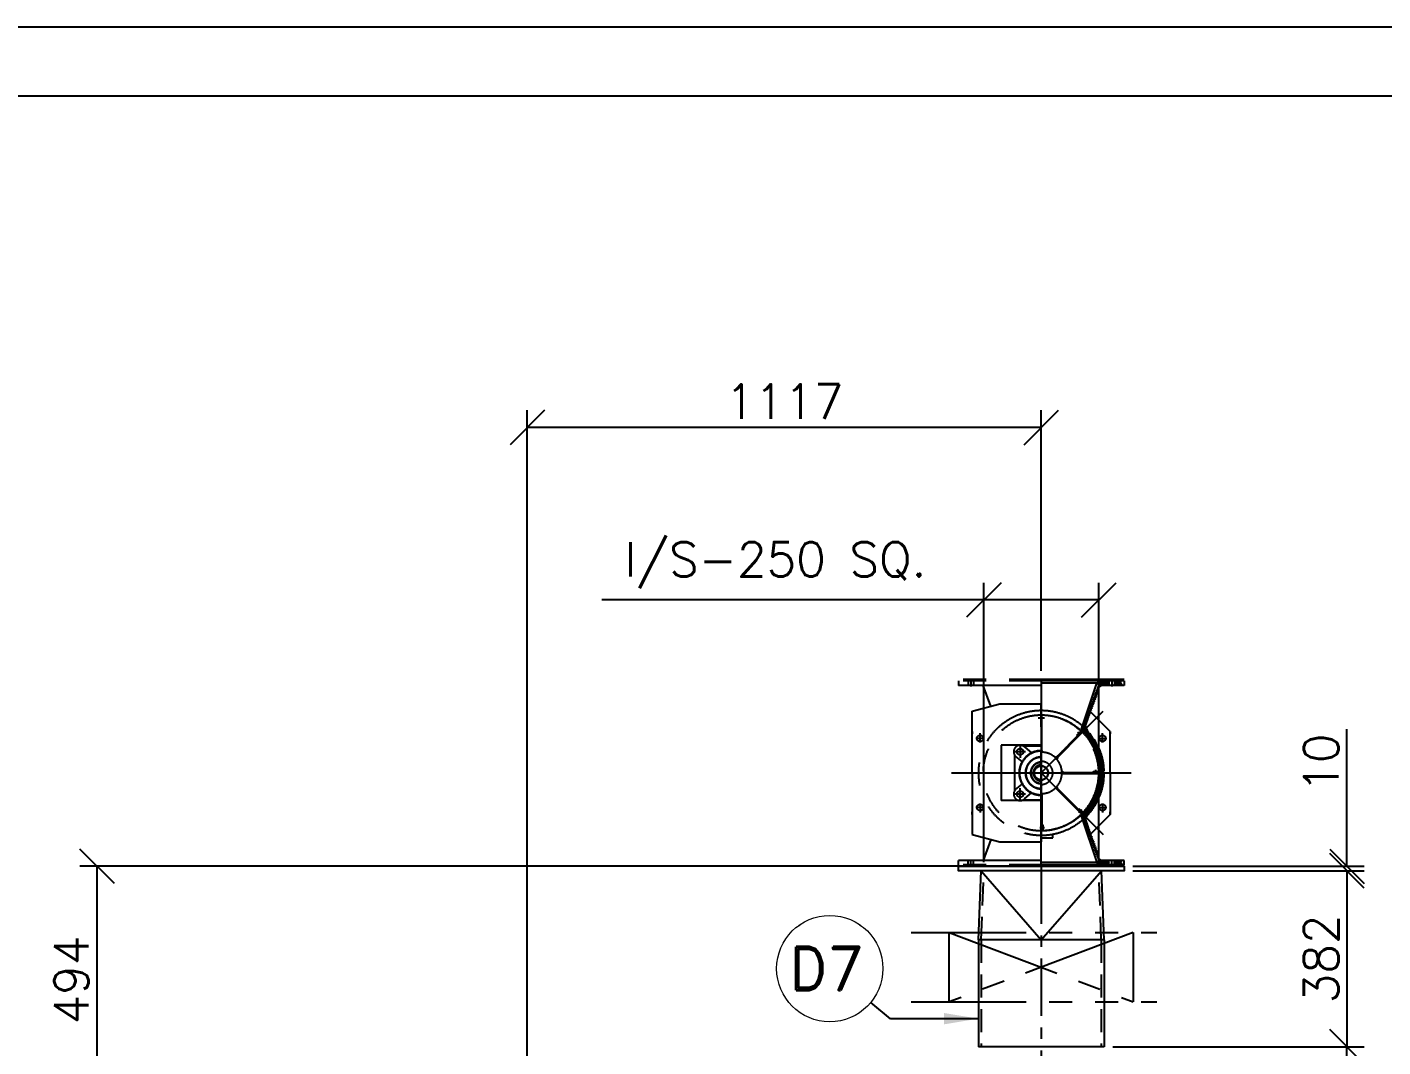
# Model space of a CAD drawing. Header units: inches. Extents: x 0 to 157513, y -28488 to 35640.
# Drawn here: x 82647 to 88541, y 31210 to 35640 of the extents above; entities that cross this region are included whole.
import ezdxf

# ---------------------------------------------------------------- set-up
doc = ezdxf.new("R2010")
doc.units = ezdxf.units.IN
doc.header["$LTSCALE"] = 400
doc.header["$MEASUREMENT"] = 0
for name, pattern in [('0', [0]), ('CENTER', [2, 1.25, -0.25, 0.25, -0.25]), ('DASHED2', [0.375, 0.25, -0.125]), ('HIDDEN2', [4.7625, 3.175, -1.5875]), ('PHANTOM', [2.5, 1.25, -0.25, 0.25, -0.25, 0.25, -0.25])]:
    doc.linetypes.add(name, pattern=pattern)
for name, color, linetype in [('BF', 8, 'PHANTOM'), ('cen', 1, 'CENTER'), ('hid', 3, 'HIDDEN2')]:
    doc.layers.add(name, color=color, linetype=linetype)
doc.layers.add('bordertext', color=1, linetype='Continuous', lineweight=20)
doc.styles.add('RD', font='ROMAND.SHX')
doc.styles.add('ROMANS', font='romans')
doc.dimstyles.new('SAM2 60 SC', dxfattribs={"dimscale": 60, "dimtxt": 2.5, "dimasz": 2.5, "dimexe": 1.25, "dimexo": 0.625, "dimtad": 1, "dimtoh": 1, "dimdec": 0, "dimdsep": 46, "dimtxsty": 'ROMANS', "dimblk": 'OBLIQUE', "dimcen": 2.5, "dimclrd": 1, "dimclre": 1, "dimclrt": 256, "dimadec": 0, "dimazin": 2, "dimtfac": 1, "dimtdec": 0, "dimtofl": 0, "dimtmove": 0, "dimatfit": 3, "dimfxl": 1, "dimtolj": 1, "dimtzin": 0, "dimarcsym": 1})

# ---------------------------------------------------------------- blocks, each defined once
blk = doc.blocks.new('611ral4')
at = {"layer": 'BF', "ltscale": 0.5}
h = blk.add_hatch(color=256, dxfattribs=at)
h.paths.add_polyline_path([(-60435.6, 31864.9), (-60440.1, 31859.9), (-60435.6, 31858.2)])
h.paths.add_polyline_path([(-60430.7, 31854.9), (-60435.6, 31854.9), (-60437.4, 31850.2)])
h = blk.add_hatch(color=256, dxfattribs=at)
h.paths.add_polyline_path([(-60467.2, 31758.2), (-60473, 31760.1), (-60471.5, 31753.9)])
h.paths.add_polyline_path([(-60464.4, 31765.8), (-60465.7, 31762.2, -0.01327), (-60460.7, 31757.1)])
for points in [[(-60557.7, 31709.7, 0.010211), (-60559.5, 31709.8), (-60559.5, 31713.1)], [(-60527.2, 31699.7), (-60530.9, 31698.6, -0.010211), (-60529.5, 31697.4)], [(-60526.8, 31694.5, 0.010211), (-60528, 31695.9), (-60525.7, 31698.2)], [(-60512.4, 31665.9), (-60515.7, 31667.7, -0.010211), (-60515.6, 31665.9)], [(-60515.7, 31661.9, 0.010211), (-60515.6, 31663.8), (-60512.4, 31663.8)], [(-60559.5, 31616.6), (-60557.7, 31619.9, -0.010211), (-60559.5, 31619.8)], [(-60530.9, 31631, 0.010211), (-60529.5, 31632.3), (-60527.2, 31630)], [(-60525.7, 31631.5), (-60526.8, 31635.1, -0.010211), (-60528, 31633.7)]]:
    blk.add_hatch(color=256, dxfattribs=at).paths.add_polyline_path(points)
h = blk.add_hatch(color=256, dxfattribs=at)
h.paths.add_polyline_path([(-60471.5, 31575.7), (-60473, 31569.6), (-60467.2, 31571.5)])
h.paths.add_polyline_path([(-60465.7, 31567.4), (-60464.4, 31563.9), (-60460.7, 31572.6, -0.01327)])
h = blk.add_hatch(color=256, dxfattribs=at)
h.paths.add_polyline_path([(-60435.6, 31471.7), (-60440.1, 31469.9), (-60435.6, 31464.9)])
h.paths.add_polyline_path([(-60437.4, 31479.7), (-60435.6, 31474.9), (-60430.7, 31474.9)])
for p, q in [((-60380.6, 31867.9, 395.8), (-60740.6, 31867.9, 395.8)), ((-60380.6, 31864.9, 395.8), (-60740.6, 31864.9, 395.8)), ((-60740.6, 31864.9, 395.8), (-60740.6, 31854.9, 395.8)), ((-60719.6, 31864.9, 395.8), (-60719.6, 31854.9, 395.8)), ((-60713.6, 31864.9, 395.8), (-60713.6, 31852.8, 395.8)), ((-60707.6, 31864.9, 395.8), (-60707.6, 31854.9, 395.8)), ((-60560.6, 31864.9, 395.8), (-60560.6, 31464.9, 395.8)), ((-60560.6, 31464.9, 395.8), (-60560.6, 31864.9, 395.8)), ((-60560.6, 31864.9, 395.8), (-60560.6, 31464.9, 395.8)), ((-60440.1, 31859.9, 395.8), (-60560.6, 31859.9, 395.8)), ((-60473, 31760.1, 395.8), (-60440.1, 31859.9, 395.8)), ((-60440.1, 31859.9, 395.8), (-60435.6, 31864.9, 395.8)), ((-60440.1, 31859.9, 395.8), (-60435.6, 31858.2, 395.8)), ((-60435.6, 31864.9, 395.8), (-60435.6, 31854.9, 395.8)), ((-60413.6, 31865.4, 395.8), (-60413.6, 31854.9, 395.8)), ((-60407.6, 31864.9, 395.8), (-60407.6, 31852.8, 395.8)), ((-60401.6, 31864.9, 395.8), (-60401.6, 31854.9, 395.8)), ((-60380.6, 31864.9, 395.8), (-60380.6, 31854.9, 395.8)), ((-60560.6, 31854.9, 395.8), (-60740.6, 31854.9, 395.8)), ((-60670.6, 31809.5, 395.8), (-60686.6, 31854.9, 395.8)), ((-60467.2, 31758.2, 395.8), (-60435.6, 31854.9, 395.8)), ((-60437.4, 31850.1, 395.8), (-60430.7, 31854.9, 395.8)), ((-60380.6, 31854.9, 395.8), (-60435.6, 31854.9, 395.8)), ((-60710.6, 31798.8, 395.8), (-60650.6, 31814.8, 395.8)), ((-60710.6, 31664.8, 395.8), (-60710.6, 31798.8, 395.8)), ((-60650.6, 31814.8, 395.8), (-60560.6, 31814.8, 395.8)), ((-60560.6, 31664.8, 395.8), (-60426.4, 31799, 395.8)), ((-60410.6, 31754.8, 395.8), (-60452.7, 31796.9, 395.8)), ((-60553.9, 31783.6, 395.8), (-60567.5, 31783.6, 395.8)), ((-60560.6, 31789.8, 395.8), (-60560.6, 31759.8, 395.8)), ((-60559.5, 31709.3, 395.8), (-60559.5, 31789.8, 395.8)), ((-60710.6, 31754.8, 395.8), (-60710.6, 31749.5, 395.8)), ((-60683.9, 31739.8, 395.8), (-60702.4, 31739.8, 395.8)), ((-60693.6, 31731.2, 395.8), (-60693.6, 31750.8, 395.8)), ((-60529.9, 31697, 395.8), (-60472.9, 31753.9, 395.8)), ((-60528.4, 31695.5, 395.8), (-60471.5, 31752.5, 395.8)), ((-60483.2, 31746.6, 395.8), (-60474.4, 31755.4, 395.8)), ((-60481.8, 31745.1, 395.8), (-60483.2, 31746.6, 395.8)), ((-60474.4, 31746.6, 395.8), (-60481.5, 31753.6, 395.8)), ((-60467.2, 31758.2, 395.8), (-60473, 31760.1, 395.8)), ((-60473, 31760.1, 395.8), (-60471.5, 31753.9, 395.8)), ((-60471.5, 31753.9, 395.8), (-60464.4, 31761, 395.8)), ((-60464.4, 31765.8, 395.8), (-60460.7, 31757.1, 395.8)), ((-60437.3, 31739.8, 395.8), (-60418.8, 31739.8, 395.8)), ((-60427.6, 31731.2, 395.8), (-60427.6, 31750.8, 395.8)), ((-60410.6, 31664.8, 395.8), (-60410.6, 31754.8, 395.8)), ((-60410.6, 31754.8, 395.8), (-60410.6, 31749.5, 395.8)), ((-60560.6, 31724.8, 395.8), (-60647.6, 31724.8, 395.8)), ((-60647.6, 31724.8, 395.8), (-60647.6, 31604.8, 395.8)), ((-60594.6, 31710.8, 395.8), (-60619.1, 31710.8, 395.8)), ((-60606.6, 31723.4, 395.8), (-60606.6, 31697.6, 395.8)), ((-60600.2, 31723.3, 395.8), (-60560.6, 31723.3, 395.8)), ((-60596.5, 31720.5, 395.8), (-60581.8, 31708.3, 395.8)), ((-60559.5, 31713.1, 395.8), (-60557.7, 31709.7, 395.8)), ((-60619.1, 31704.5, 395.8), (-60619.1, 31625.2, 395.8)), ((-60616.4, 31700.8, 395.8), (-60602.4, 31689.2, 395.8)), ((-60527.2, 31699.7, 395.8), (-60530.9, 31698.6, 395.8)), ((-60525.7, 31698.2, 395.8), (-60526.8, 31694.5, 395.8)), ((-60710.6, 31664.8, 395.8), (-60710.6, 31530.8, 395.8)), ((-60560.6, 31664.8, 395.8), (-60426.4, 31530.7, 395.8)), ((-60516.1, 31665.9, 395.8), (-60435.6, 31665.9, 395.8)), ((-60516.1, 31663.8, 395.8), (-60435.6, 31663.8, 395.8)), ((-60512.4, 31665.9, 395.8), (-60515.7, 31667.7, 395.8)), ((-60512.4, 31663.8, 395.8), (-60515.7, 31661.9, 395.8)), ((-60448.1, 31665.9, 395.8), (-60448.1, 31667.9, 395.8)), ((-60448.1, 31667.9, 395.8), (-60435.6, 31667.9, 395.8)), ((-60441.8, 31661.7, 395.8), (-60441.8, 31671.7, 395.8)), ((-60410.6, 31664.8, 395.8), (-60410.6, 31574.8, 395.8)), ((-60616.4, 31628.8, 395.8), (-60602.4, 31640.5, 395.8)), ((-60606.6, 31606.2, 395.8), (-60606.6, 31632, 395.8)), ((-60596.5, 31609.1, 395.8), (-60581.8, 31621.4, 395.8)), ((-60559.5, 31616.6, 395.8), (-60557.7, 31619.9, 395.8)), ((-60559.5, 31619.8, 395.8), (-60559.5, 31539.8, 395.8)), ((-60527.2, 31630, 395.8), (-60530.9, 31631, 395.8)), ((-60529.9, 31632.6, 395.8), (-60472.9, 31575.7, 395.8)), ((-60528.4, 31634.1, 395.8), (-60471.5, 31577.2, 395.8)), ((-60525.7, 31631.5, 395.8), (-60526.8, 31635.1, 395.8)), ((-60693.6, 31598.4, 395.8), (-60693.6, 31578.8, 395.8)), ((-60560.6, 31604.8, 395.8), (-60647.6, 31604.8, 395.8)), ((-60594.6, 31618.8, 395.8), (-60619.1, 31618.8, 395.8)), ((-60600.2, 31606.3, 395.8), (-60560.6, 31606.3, 395.8)), ((-60561.6, 31616.5, 395.8), (-60561.6, 31539.8, 395.8)), ((-60427.6, 31598.4, 395.8), (-60427.6, 31578.8, 395.8)), ((-60710.6, 31574.8, 395.8), (-60710.6, 31580.1, 395.8)), ((-60683.9, 31589.8, 395.8), (-60702.4, 31589.8, 395.8)), ((-60480.3, 31586, 395.8), (-60478.8, 31587.5, 395.8)), ((-60478.8, 31587.5, 395.8), (-60470, 31578.7, 395.8)), ((-60478.8, 31578.7, 395.8), (-60471.8, 31585.7, 395.8)), ((-60473, 31569.6, 395.8), (-60471.5, 31575.7, 395.8)), ((-60467.2, 31571.5, 395.8), (-60473, 31569.6, 395.8)), ((-60473, 31569.6, 395.8), (-60440.1, 31469.9, 395.8)), ((-60471.5, 31575.7, 395.8), (-60464.4, 31568.7, 395.8)), ((-60467.2, 31571.5, 395.8), (-60435.6, 31474.9, 395.8)), ((-60464.4, 31563.9, 395.8), (-60460.7, 31572.6, 395.8)), ((-60410.6, 31574.8, 395.8), (-60452.7, 31532.7, 395.8)), ((-60437.3, 31589.8, 395.8), (-60418.8, 31589.8, 395.8)), ((-60410.6, 31574.8, 395.8), (-60410.6, 31580.1, 395.8)), ((-60563.7, 31546.1, 395.8), (-60553.7, 31546.1, 395.8)), ((-60559.5, 31552.3, 395.8), (-60557.5, 31552.3, 395.8)), ((-60557.5, 31552.3, 395.8), (-60557.5, 31539.8, 395.8)), ((-60710.6, 31530.8, 395.8), (-60650.6, 31514.8, 395.8)), ((-60670.6, 31520.2, 395.8), (-60686.6, 31474.9, 395.8)), ((-60650.6, 31514.8, 395.8), (-60560.6, 31514.8, 395.8)), ((-60560.6, 31523.8, 395.8), (-60535.6, 31523.8, 395.8)), ((-60535.6, 31523.8, 395.8), (-60535.6, 31531.1, 395.8)), ((-60560.6, 31474.9, 395.8), (-60740.6, 31474.9, 395.8)), ((-60740.6, 31464.9, 395.8), (-60740.6, 31474.9, 395.8)), ((-60719.6, 31464.9, 395.8), (-60719.6, 31474.9, 395.8)), ((-60713.6, 31464.9, 395.8), (-60713.6, 31477, 395.8)), ((-60707.6, 31464.9, 395.8), (-60707.6, 31474.9, 395.8)), ((-60437.4, 31479.7, 395.8), (-60430.7, 31474.9, 395.8)), ((-60380.6, 31474.9, 395.8), (-60435.6, 31474.9, 395.8)), ((-60435.6, 31464.9, 395.8), (-60435.6, 31474.9, 395.8)), ((-60413.6, 31464.9, 395.8), (-60413.6, 31474.9, 395.8)), ((-60407.6, 31464.9, 395.8), (-60407.6, 31477, 395.8)), ((-60401.6, 31464.9, 395.8), (-60401.6, 31474.9, 395.8)), ((-60380.6, 31464.9, 395.8), (-60380.6, 31474.9, 395.8)), ((-60380.6, 31464.9, 395.8), (-60740.6, 31464.9, 395.8)), ((-60440.1, 31469.9, 395.8), (-60560.6, 31469.9, 395.8)), ((-60440.1, 31469.9, 395.8), (-60435.6, 31471.7, 395.8)), ((-60440.1, 31469.9, 395.8), (-60435.6, 31464.9, 395.8))]:
    blk.add_line(p, q, dxfattribs=at)
at = {"layer": 'BF', "linetype": 'Continuous', "ltscale": 0.5}
for p, q in [((-60432.5, 31854.9, 395.8), (-60435.6, 31860.3, 395.8)), ((-60428.8, 31854.9, 395.8), (-60434.6, 31864.9, 395.8)), ((-60425.2, 31854.9, 395.8), (-60431, 31864.9, 395.8)), ((-60421.5, 31854.9, 395.8), (-60427.3, 31864.9, 395.8)), ((-60417.8, 31854.9, 395.8), (-60423.6, 31864.9, 395.8)), ((-60414.2, 31854.9, 395.8), (-60420, 31864.9, 395.8)), ((-60413.6, 31860.3, 395.8), (-60416.3, 31864.9, 395.8)), ((-60395.8, 31854.9, 395.8), (-60401.6, 31864.9, 395.8)), ((-60399.5, 31854.9, 395.8), (-60401.6, 31858.5, 395.8)), ((-60392.2, 31854.9, 395.8), (-60398, 31864.9, 395.8)), ((-60388.5, 31854.9, 395.8), (-60394.3, 31864.9, 395.8)), ((-60385.6, 31856.2, 395.8), (-60390.6, 31864.9, 395.8)), ((-60385.6, 31862.6, 395.8), (-60387, 31864.9, 395.8)), ((-60443, 31822.6, 395.8), (-60446.9, 31829.3, 395.8)), ((-60441.6, 31826.4, 395.8), (-60445.5, 31833.1, 395.8)), ((-60440.2, 31830.3, 395.8), (-60444, 31837, 395.8)), ((-60438.7, 31834.1, 395.8), (-60442.6, 31840.8, 395.8)), ((-60437.3, 31838, 395.8), (-60441.1, 31844.7, 395.8)), ((-60435.8, 31841.8, 395.8), (-60438.8, 31846.9, 395.8)), ((-60454.6, 31791.8, 395.8), (-60458.5, 31798.5, 395.8)), ((-60455.5, 31799.8, 395.8), (-60457.1, 31802.4, 395.8)), ((-60451.7, 31799.5, 395.8), (-60455.6, 31806.2, 395.8)), ((-60453.2, 31795.6, 395.8), (-60455.5, 31799.8, 395.8)), ((-60450.3, 31803.3, 395.8), (-60454.2, 31810.1, 395.8)), ((-60448.8, 31807.2, 395.8), (-60452.7, 31813.9, 395.8)), ((-60447.4, 31811, 395.8), (-60451.3, 31817.8, 395.8)), ((-60445.9, 31814.9, 395.8), (-60449.8, 31821.6, 395.8)), ((-60444.5, 31818.7, 395.8), (-60448.4, 31825.5, 395.8)), ((-60560.6, 31789.5, 395.8), (-60560.3, 31789.8, 395.8)), ((-60560.6, 31785, 395.8), (-60559.5, 31786.1, 395.8)), ((-60560.6, 31780.5, 395.8), (-60559.5, 31781.6, 395.8)), ((-60560.6, 31776, 395.8), (-60559.5, 31777.1, 395.8)), ((-60560.6, 31771.5, 395.8), (-60559.5, 31772.6, 395.8)), ((-60560.6, 31767.1, 395.8), (-60559.5, 31768.1, 395.8)), ((-60468.3, 31764.7, 395.8), (-60470.1, 31767.8, 395.8)), ((-60464.7, 31764.9, 395.8), (-60468.6, 31771.6, 395.8)), ((-60463.3, 31768.7, 395.8), (-60467.2, 31775.5, 395.8)), ((-60461.8, 31772.6, 395.8), (-60465.7, 31779.3, 395.8)), ((-60460.4, 31776.4, 395.8), (-60464.3, 31783.2, 395.8)), ((-60458.9, 31780.3, 395.8), (-60462.8, 31787, 395.8)), ((-60457.5, 31784.1, 395.8), (-60461.4, 31790.9, 395.8)), ((-60456, 31787.9, 395.8), (-60459.9, 31794.7, 395.8)), ((-60560.6, 31762.6, 395.8), (-60559.5, 31763.6, 395.8)), ((-60560.6, 31758.1, 395.8), (-60559.5, 31759.1, 395.8)), ((-60560.6, 31753.6, 395.8), (-60559.5, 31754.6, 395.8)), ((-60560.6, 31749.1, 395.8), (-60559.5, 31750.1, 395.8)), ((-60560.6, 31744.6, 395.8), (-60559.5, 31745.6, 395.8)), ((-60560.6, 31740.1, 395.8), (-60559.5, 31741.2, 395.8)), ((-60488.8, 31736.6, 395.8), (-60488.8, 31738.1, 395.8)), ((-60485.7, 31739.8, 395.8), (-60485.7, 31741.2, 395.8)), ((-60485.7, 31738.3, 395.8), (-60485.7, 31739.8, 395.8)), ((-60482.5, 31742.9, 395.8), (-60482.5, 31744.4, 395.8)), ((-60482.5, 31741.5, 395.8), (-60482.5, 31742.9, 395.8)), ((-60481.9, 31745.2, 395.8), (-60481.9, 31747.9, 395.8)), ((-60480.3, 31746.6, 395.8), (-60480.3, 31749.6, 395.8)), ((-60479.3, 31746.1, 395.8), (-60479.3, 31747.6, 395.8)), ((-60479.3, 31744.6, 395.8), (-60479.3, 31746.1, 395.8)), ((-60478.6, 31750.8, 395.8), (-60478.6, 31751.2, 395.8)), ((-60478.6, 31748.3, 395.8), (-60478.6, 31750.8, 395.8)), ((-60477, 31749.9, 395.8), (-60477, 31752.9, 395.8)), ((-60476.1, 31747.8, 395.8), (-60476.1, 31748.3, 395.8)), ((-60475.3, 31751.6, 395.8), (-60475.3, 31754.5, 395.8)), ((-60473.6, 31753.2, 395.8), (-60473.6, 31754.6, 395.8)), ((-60473, 31760.1, 395.8), (-60473, 31760.1, 395.8)), ((-60468.4, 31758.6, 395.8), (-60471.5, 31764, 395.8)), ((-60467.1, 31749.3, 395.8), (-60470.4, 31755, 395.8)), ((-60461.2, 31742.3, 395.8), (-60469.2, 31756.2, 395.8)), ((-60466.2, 31761, 395.8), (-60468.3, 31764.7, 395.8)), ((-60450.5, 31726.9, 395.8), (-60468.1, 31757.3, 395.8)), ((-60449.1, 31727.7, 395.8), (-60466.9, 31758.5, 395.8)), ((-60447.7, 31728.4, 395.8), (-60465.7, 31759.7, 395.8)), ((-60446.3, 31729.2, 395.8), (-60464.6, 31760.8, 395.8)), ((-60445, 31730, 395.8), (-60460.5, 31756.9, 395.8)), ((-60443.6, 31730.8, 395.8), (-60455, 31750.5, 395.8)), ((-60560.6, 31735.6, 395.8), (-60559.5, 31736.7, 395.8)), ((-60560.6, 31731.1, 395.8), (-60559.5, 31732.2, 395.8)), ((-60560.6, 31726.6, 395.8), (-60559.5, 31727.7, 395.8)), ((-60560.6, 31722.2, 395.8), (-60559.5, 31723.2, 395.8)), ((-60560.6, 31717.7, 395.8), (-60559.5, 31718.7, 395.8)), ((-60560.6, 31713.2, 395.8), (-60559.5, 31714.2, 395.8)), ((-60517.4, 31708, 395.8), (-60517.4, 31709.5, 395.8)), ((-60514.2, 31711.2, 395.8), (-60514.2, 31712.7, 395.8)), ((-60514.2, 31709.7, 395.8), (-60514.2, 31711.2, 395.8)), ((-60511.1, 31714.4, 395.8), (-60511.1, 31715.8, 395.8)), ((-60511.1, 31712.9, 395.8), (-60511.1, 31714.4, 395.8)), ((-60507.9, 31717.5, 395.8), (-60507.9, 31719, 395.8)), ((-60507.9, 31716.1, 395.8), (-60507.9, 31717.5, 395.8)), ((-60504.7, 31720.7, 395.8), (-60504.7, 31722.2, 395.8)), ((-60504.7, 31719.2, 395.8), (-60504.7, 31720.7, 395.8)), ((-60501.5, 31723.9, 395.8), (-60501.5, 31725.4, 395.8)), ((-60501.5, 31722.4, 395.8), (-60501.5, 31723.9, 395.8)), ((-60498.4, 31727.1, 395.8), (-60498.4, 31728.5, 395.8)), ((-60498.4, 31725.6, 395.8), (-60498.4, 31727.1, 395.8)), ((-60495.2, 31730.2, 395.8), (-60495.2, 31731.7, 395.8)), ((-60495.2, 31728.8, 395.8), (-60495.2, 31730.2, 395.8)), ((-60492, 31733.4, 395.8), (-60492, 31734.9, 395.8)), ((-60492, 31731.9, 395.8), (-60492, 31733.4, 395.8)), ((-60488.8, 31735.1, 395.8), (-60488.8, 31736.6, 395.8)), ((-60426, 31684.5, 395.8), (-60450.5, 31726.9, 395.8)), ((-60426.7, 31688.9, 395.8), (-60449.1, 31727.7, 395.8)), ((-60427.7, 31693.8, 395.8), (-60447.7, 31728.4, 395.8)), ((-60429, 31699.2, 395.8), (-60446.3, 31729.2, 395.8)), ((-60442.2, 31731.6, 395.8), (-60445.5, 31737.3, 395.8)), ((-60430.8, 31705.5, 395.8), (-60445, 31730, 395.8)), ((-60425.5, 31680.4, 395.8), (-60443.8, 31712.1, 395.8)), ((-60433.6, 31713.5, 395.8), (-60443.6, 31730.8, 395.8)), ((-60440.3, 31728.2, 395.8), (-60442.2, 31731.6, 395.8)), ((-60526.9, 31698.5, 395.8), (-60526.9, 31700, 395.8)), ((-60526.9, 31697, 395.8), (-60526.9, 31698.5, 395.8)), ((-60523.8, 31701.7, 395.8), (-60523.8, 31703.1, 395.8)), ((-60523.8, 31700.2, 395.8), (-60523.8, 31701.7, 395.8)), ((-60520.6, 31704.8, 395.8), (-60520.6, 31706.3, 395.8)), ((-60520.6, 31703.4, 395.8), (-60520.6, 31704.8, 395.8)), ((-60517.4, 31706.5, 395.8), (-60517.4, 31708, 395.8)), ((-60425.1, 31676.5, 395.8), (-60440.7, 31703.5, 395.8)), ((-60424.8, 31672.9, 395.8), (-60438.8, 31697.1, 395.8)), ((-60424.7, 31669.4, 395.8), (-60437.5, 31691.6, 395.8)), ((-60424.6, 31666.1, 395.8), (-60436.5, 31686.8, 395.8)), ((-60425.7, 31664.8, 395.8), (-60435.8, 31682.4, 395.8)), ((-60515.6, 31663.9, 395.8), (-60514.6, 31664.8, 395.8)), ((-60514.6, 31664.8, 395.8), (-60513.6, 31665.9, 395.8)), ((-60511.2, 31663.8, 395.8), (-60510.1, 31664.8, 395.8)), ((-60510.1, 31664.8, 395.8), (-60509.1, 31665.9, 395.8)), ((-60506.7, 31663.8, 395.8), (-60505.7, 31664.8, 395.8)), ((-60505.7, 31664.8, 395.8), (-60504.6, 31665.9, 395.8)), ((-60502.2, 31663.8, 395.8), (-60501.2, 31664.8, 395.8)), ((-60501.2, 31664.8, 395.8), (-60500.1, 31665.9, 395.8)), ((-60497.7, 31663.8, 395.8), (-60496.7, 31664.8, 395.8)), ((-60496.7, 31664.8, 395.8), (-60495.6, 31665.9, 395.8)), ((-60493.2, 31663.8, 395.8), (-60492.2, 31664.8, 395.8)), ((-60492.2, 31664.8, 395.8), (-60491.1, 31665.9, 395.8)), ((-60488.7, 31663.8, 395.8), (-60487.7, 31664.8, 395.8)), ((-60487.7, 31664.8, 395.8), (-60486.7, 31665.9, 395.8)), ((-60484.2, 31663.8, 395.8), (-60483.2, 31664.8, 395.8)), ((-60483.2, 31664.8, 395.8), (-60482.2, 31665.9, 395.8)), ((-60479.8, 31663.8, 395.8), (-60478.7, 31664.8, 395.8)), ((-60478.7, 31664.8, 395.8), (-60477.7, 31665.9, 395.8)), ((-60475.3, 31663.8, 395.8), (-60474.2, 31664.8, 395.8)), ((-60474.2, 31664.8, 395.8), (-60473.2, 31665.9, 395.8)), ((-60470.8, 31663.8, 395.8), (-60469.7, 31664.8, 395.8)), ((-60469.7, 31664.8, 395.8), (-60468.7, 31665.9, 395.8)), ((-60466.3, 31663.8, 395.8), (-60465.2, 31664.8, 395.8)), ((-60465.2, 31664.8, 395.8), (-60464.2, 31665.9, 395.8)), ((-60461.8, 31663.8, 395.8), (-60460.8, 31664.8, 395.8)), ((-60460.8, 31664.8, 395.8), (-60459.7, 31665.9, 395.8)), ((-60457.3, 31663.8, 395.8), (-60456.3, 31664.8, 395.8)), ((-60456.3, 31664.8, 395.8), (-60455.2, 31665.9, 395.8)), ((-60452.8, 31663.8, 395.8), (-60451.8, 31664.8, 395.8)), ((-60451.8, 31664.8, 395.8), (-60450.7, 31665.9, 395.8)), ((-60448.3, 31663.8, 395.8), (-60447.3, 31664.8, 395.8)), ((-60448.1, 31666, 395.8), (-60446.2, 31667.9, 395.8)), ((-60447.3, 31664.8, 395.8), (-60446.2, 31665.9, 395.8)), ((-60445.9, 31665.9, 395.8), (-60443.8, 31667.9, 395.8)), ((-60443.8, 31663.8, 395.8), (-60442.8, 31664.8, 395.8)), ((-60443.6, 31665.9, 395.8), (-60441.8, 31667.6, 395.8)), ((-60442.8, 31664.8, 395.8), (-60441.8, 31665.8, 395.8)), ((-60441.8, 31667.6, 395.8), (-60441.5, 31667.9, 395.8)), ((-60425.2, 31652.2, 395.8), (-60441.3, 31624.3, 395.8)), ((-60441.2, 31665.9, 395.8), (-60439.1, 31667.9, 395.8)), ((-60424.9, 31655.9, 395.8), (-60439.2, 31631.1, 395.8)), ((-60438.9, 31665.9, 395.8), (-60436.8, 31667.9, 395.8)), ((-60424.7, 31659.4, 395.8), (-60437.8, 31636.7, 395.8)), ((-60424.6, 31662.7, 395.8), (-60436.7, 31641.7, 395.8)), ((-60436.6, 31665.9, 395.8), (-60435.6, 31666.8, 395.8)), ((-60425.2, 31664.8, 395.8), (-60436, 31646.2, 395.8)), ((-60427, 31664.8, 395.8), (-60435.4, 31650.3, 395.8)), ((-60427.5, 31664.8, 395.8), (-60435.3, 31678.4, 395.8)), ((-60429.3, 31664.8, 395.8), (-60435, 31674.6, 395.8)), ((-60428.9, 31664.8, 395.8), (-60435, 31654.2, 395.8)), ((-60430.7, 31664.8, 395.8), (-60434.8, 31657.8, 395.8)), ((-60431.2, 31664.8, 395.8), (-60434.7, 31671, 395.8)), ((-60433, 31664.8, 395.8), (-60434.6, 31667.6, 395.8)), ((-60432.5, 31664.8, 395.8), (-60434.6, 31661.2, 395.8)), ((-60434.4, 31664.8, 395.8), (-60434.6, 31664.5, 395.8)), ((-60529.3, 31632.5, 395.8), (-60528.2, 31632.5, 395.8)), ((-60528.2, 31632.5, 395.8), (-60526.8, 31632.5, 395.8)), ((-60526.5, 31629.3, 395.8), (-60525.1, 31629.3, 395.8)), ((-60525.1, 31629.3, 395.8), (-60523.6, 31629.3, 395.8)), ((-60523.4, 31626.1, 395.8), (-60521.9, 31626.1, 395.8)), ((-60521.9, 31626.1, 395.8), (-60520.4, 31626.1, 395.8)), ((-60520.2, 31622.9, 395.8), (-60518.7, 31622.9, 395.8)), ((-60518.7, 31622.9, 395.8), (-60517.2, 31622.9, 395.8)), ((-60517, 31619.8, 395.8), (-60515.5, 31619.8, 395.8)), ((-60515.5, 31619.8, 395.8), (-60514.1, 31619.8, 395.8)), ((-60426.2, 31644.1, 395.8), (-60450.1, 31602.6, 395.8)), ((-60426.9, 31639.6, 395.8), (-60448.8, 31601.8, 395.8)), ((-60428, 31634.6, 395.8), (-60447.4, 31601, 395.8)), ((-60429.4, 31629, 395.8), (-60446, 31600.2, 395.8)), ((-60425.6, 31648.3, 395.8), (-60445, 31614.7, 395.8)), ((-60431.4, 31622.4, 395.8), (-60444.6, 31599.5, 395.8)), ((-60561.6, 31617.8, 395.8), (-60560.6, 31616.8, 395.8)), ((-60561.6, 31613.3, 395.8), (-60560.6, 31612.3, 395.8)), ((-60561.6, 31608.8, 395.8), (-60560.6, 31607.8, 395.8)), ((-60561.6, 31604.3, 395.8), (-60560.6, 31603.3, 395.8)), ((-60561.6, 31599.8, 395.8), (-60560.6, 31598.8, 395.8)), ((-60561.6, 31595.4, 395.8), (-60560.6, 31594.3, 395.8)), ((-60561.6, 31590.9, 395.8), (-60560.6, 31589.8, 395.8)), ((-60560.6, 31616.8, 395.8), (-60559.5, 31615.7, 395.8)), ((-60560.6, 31612.3, 395.8), (-60559.5, 31611.2, 395.8)), ((-60560.6, 31607.8, 395.8), (-60559.5, 31606.7, 395.8)), ((-60560.6, 31603.3, 395.8), (-60559.5, 31602.2, 395.8)), ((-60560.6, 31598.8, 395.8), (-60559.5, 31597.8, 395.8)), ((-60560.6, 31594.3, 395.8), (-60559.5, 31593.3, 395.8)), ((-60513.8, 31616.6, 395.8), (-60512.4, 31616.6, 395.8)), ((-60512.4, 31616.6, 395.8), (-60510.9, 31616.6, 395.8)), ((-60510.7, 31613.4, 395.8), (-60509.2, 31613.4, 395.8)), ((-60509.2, 31613.4, 395.8), (-60507.7, 31613.4, 395.8)), ((-60507.5, 31610.2, 395.8), (-60506, 31610.2, 395.8)), ((-60506, 31610.2, 395.8), (-60504.5, 31610.2, 395.8)), ((-60504.3, 31607.1, 395.8), (-60502.8, 31607.1, 395.8)), ((-60502.8, 31607.1, 395.8), (-60501.4, 31607.1, 395.8)), ((-60501.1, 31603.9, 395.8), (-60499.7, 31603.9, 395.8)), ((-60499.7, 31603.9, 395.8), (-60498.2, 31603.9, 395.8)), ((-60498, 31600.7, 395.8), (-60496.5, 31600.7, 395.8)), ((-60496.5, 31600.7, 395.8), (-60495, 31600.7, 395.8)), ((-60494.8, 31597.5, 395.8), (-60493.3, 31597.5, 395.8)), ((-60493.3, 31597.5, 395.8), (-60491.8, 31597.5, 395.8)), ((-60491.6, 31594.4, 395.8), (-60490.1, 31594.4, 395.8)), ((-60490.1, 31594.4, 395.8), (-60488.7, 31594.4, 395.8)), ((-60488.4, 31591.2, 395.8), (-60487, 31591.2, 395.8)), ((-60487, 31591.2, 395.8), (-60485.5, 31591.2, 395.8)), ((-60450.1, 31602.6, 395.8), (-60467.8, 31572, 395.8)), ((-60448.8, 31601.8, 395.8), (-60466.6, 31570.9, 395.8)), ((-60447.4, 31601, 395.8), (-60465.5, 31569.7, 395.8)), ((-60446, 31600.2, 395.8), (-60464, 31569.1, 395.8)), ((-60444.6, 31599.5, 395.8), (-60459.2, 31574.1, 395.8)), ((-60443.2, 31598.7, 395.8), (-60453.3, 31581.2, 395.8)), ((-60434.6, 31613.7, 395.8), (-60443.2, 31598.7, 395.8)), ((-60561.6, 31586.4, 395.8), (-60560.6, 31585.3, 395.8)), ((-60561.6, 31581.9, 395.8), (-60560.6, 31580.8, 395.8)), ((-60561.6, 31577.4, 395.8), (-60560.6, 31576.4, 395.8)), ((-60561.6, 31572.9, 395.8), (-60560.6, 31571.9, 395.8)), ((-60561.6, 31568.4, 395.8), (-60560.6, 31567.4, 395.8)), ((-60561.6, 31563.9, 395.8), (-60560.6, 31562.9, 395.8)), ((-60560.6, 31589.8, 395.8), (-60559.5, 31588.8, 395.8)), ((-60560.6, 31585.3, 395.8), (-60559.5, 31584.3, 395.8)), ((-60560.6, 31580.8, 395.8), (-60559.5, 31579.8, 395.8)), ((-60560.6, 31576.4, 395.8), (-60559.5, 31575.3, 395.8)), ((-60560.6, 31571.9, 395.8), (-60559.5, 31570.8, 395.8)), ((-60560.6, 31567.4, 395.8), (-60559.5, 31566.3, 395.8)), ((-60560.6, 31562.9, 395.8), (-60559.5, 31561.8, 395.8)), ((-60485.3, 31588, 395.8), (-60483.8, 31588, 395.8)), ((-60483.8, 31588, 395.8), (-60482.3, 31588, 395.8)), ((-60482.1, 31584.8, 395.8), (-60480.6, 31584.8, 395.8)), ((-60480.6, 31584.8, 395.8), (-60479.1, 31584.8, 395.8)), ((-60480, 31586.3, 395.8), (-60477.6, 31586.3, 395.8)), ((-60478.9, 31584.6, 395.8), (-60476, 31584.6, 395.8)), ((-60478.9, 31581.7, 395.8), (-60477.4, 31581.7, 395.8)), ((-60477.4, 31581.7, 395.8), (-60476, 31581.7, 395.8)), ((-60477.2, 31583, 395.8), (-60474.5, 31583, 395.8)), ((-60475.6, 31581.3, 395.8), (-60472.6, 31581.3, 395.8)), ((-60474.5, 31583, 395.8), (-60474.3, 31583, 395.8)), ((-60473.9, 31579.6, 395.8), (-60471, 31579.6, 395.8)), ((-60472.3, 31578, 395.8), (-60470.7, 31578, 395.8)), ((-60470.1, 31570.5, 395.8), (-60472.1, 31567.1, 395.8)), ((-60470.7, 31576.5, 395.8), (-60471.3, 31575.5, 395.8)), ((-60466.7, 31570.1, 395.8), (-60470.6, 31563.3, 395.8)), ((-60465.8, 31581.8, 395.8), (-60470.1, 31574.4, 395.8)), ((-60465.3, 31566.2, 395.8), (-60469.2, 31559.5, 395.8)), ((-60459.4, 31589.8, 395.8), (-60468.9, 31573.2, 395.8)), ((-60463.8, 31562.4, 395.8), (-60467.7, 31555.6, 395.8)), ((-60561.6, 31559.4, 395.8), (-60560.6, 31558.4, 395.8)), ((-60561.6, 31554.9, 395.8), (-60560.6, 31553.9, 395.8)), ((-60561.6, 31550.5, 395.8), (-60560.6, 31549.4, 395.8)), ((-60560.6, 31558.4, 395.8), (-60559.5, 31557.3, 395.8)), ((-60560.6, 31553.9, 395.8), (-60559.5, 31552.9, 395.8)), ((-60560.6, 31549.4, 395.8), (-60559.5, 31548.4, 395.8)), ((-60559.5, 31551.2, 395.8), (-60557.5, 31549.1, 395.8)), ((-60559.5, 31548.9, 395.8), (-60557.5, 31546.8, 395.8)), ((-60559.5, 31546.5, 395.8), (-60559.1, 31546.1, 395.8)), ((-60559.5, 31544.2, 395.8), (-60557.5, 31542.1, 395.8)), ((-60559.5, 31541.9, 395.8), (-60557.5, 31539.8, 395.8)), ((-60559.1, 31546.1, 395.8), (-60557.5, 31544.5, 395.8)), ((-60558.3, 31552.3, 395.8), (-60557.5, 31551.5, 395.8)), ((-60462.4, 31558.5, 395.8), (-60466.3, 31551.8, 395.8)), ((-60460.9, 31554.7, 395.8), (-60464.8, 31547.9, 395.8)), ((-60459.5, 31550.8, 395.8), (-60463.4, 31544.1, 395.8)), ((-60458, 31547, 395.8), (-60461.9, 31540.2, 395.8)), ((-60456.6, 31543.2, 395.8), (-60460.5, 31536.4, 395.8)), ((-60455.1, 31539.3, 395.8), (-60459, 31532.5, 395.8)), ((-60453.7, 31535.5, 395.8), (-60457.6, 31528.7, 395.8)), ((-60452.3, 31531.6, 395.8), (-60456.2, 31524.9, 395.8)), ((-60450.8, 31527.8, 395.8), (-60454.7, 31521, 395.8)), ((-60449.4, 31523.9, 395.8), (-60453.3, 31517.2, 395.8)), ((-60447.9, 31520.1, 395.8), (-60451.8, 31513.3, 395.8)), ((-60446.5, 31516.2, 395.8), (-60450.4, 31509.5, 395.8)), ((-60445, 31512.4, 395.8), (-60448.9, 31505.6, 395.8)), ((-60443.6, 31508.5, 395.8), (-60447.5, 31501.8, 395.8)), ((-60442.1, 31504.7, 395.8), (-60446, 31498, 395.8)), ((-60440.7, 31500.8, 395.8), (-60444.6, 31494.1, 395.8)), ((-60439.3, 31497, 395.8), (-60443.1, 31490.3, 395.8)), ((-60437.8, 31493.1, 395.8), (-60441.7, 31486.4, 395.8)), ((-60436.4, 31489.3, 395.8), (-60440.2, 31482.6, 395.8)), ((-60435.6, 31484.3, 395.8), (-60435.8, 31483.9, 395.8)), ((-60430.2, 31474.9, 395.8), (-60435.6, 31465.7, 395.8)), ((-60433.9, 31474.9, 395.8), (-60435.6, 31472, 395.8)), ((-60426.6, 31474.9, 395.8), (-60432.3, 31464.9, 395.8)), ((-60422.9, 31474.9, 395.8), (-60428.7, 31464.9, 395.8)), ((-60419.2, 31474.9, 395.8), (-60425, 31464.9, 395.8)), ((-60415.6, 31474.9, 395.8), (-60421.3, 31464.9, 395.8)), ((-60397.2, 31474.9, 395.8), (-60401.6, 31467.4, 395.8)), ((-60400.9, 31474.9, 395.8), (-60401.6, 31473.7, 395.8)), ((-60393.6, 31474.9, 395.8), (-60399.3, 31464.9, 395.8)), ((-60389.9, 31474.9, 395.8), (-60395.7, 31464.9, 395.8)), ((-60386.2, 31474.9, 395.8), (-60392, 31464.9, 395.8)), ((-60413.6, 31472, 395.8), (-60417.7, 31464.9, 395.8)), ((-60413.6, 31465.7, 395.8), (-60414, 31464.9, 395.8)), ((-60385.6, 31469.7, 395.8), (-60388.3, 31464.9, 395.8))]:
    blk.add_line(p, q, dxfattribs=at)
at = {"layer": 'BF', "ltscale": 15}
blk.add_line((-60755.9, 31664.8, 395.8), (-60365.2, 31664.8, 395.8), dxfattribs=at)
at = {"layer": 'BF', "ltscale": 0.5}
for centre, radius in [((-60560.6, 31664.8, 395.8), 136), ((-60560.6, 31664.8, 395.8), 126), ((-60693.6, 31739.8, 395.8), 7), ((-60427.6, 31739.8, 395.8), 7), ((-60606.6, 31710.8, 395.8), 7), ((-60560.6, 31664.8, 395.8), 15), ((-60606.6, 31618.8, 395.8), 7), ((-60693.6, 31589.8, 395.8), 7), ((-60427.6, 31589.8, 395.8), 7)]:
    blk.add_circle(centre, radius, dxfattribs=at)
for centre, radius, start, end in [((-60560.6, 31664.8, 395.8), 125, 270, 90), ((-60606.6, 31710.8, 395.8), 14, 43.8294, 225.5258), ((-60560.6, 31664.8, 395.8), 48.4, 90, 270), ((-60560.6, 31664.8, 395.8), 47.4, 90, 270), ((-60560.6, 31664.8, 395.8), 45, 270, 90), ((-60560.6, 31664.8, 395.8), 45, 270, 90), ((-60560.6, 31664.8, 395.8), 34.7, 90, 270), ((-60560.6, 31664.8, 395.8), 33.7, 90, 270), ((-60560.6, 31664.8, 395.8), 23.5, 90, 270), ((-60560.6, 31664.8, 395.8), 22.5, 90, 270), ((-60560.6, 31664.8, 395.8), 17.5, 90, 270), ((-60560.6, 31664.8, 395.8), 25, 270, 90), ((-60560.6, 31664.8, 395.8), 15, 270, 90), ((-60606.6, 31618.8, 395.8), 14, 134.4742, 316.1706)]:
    blk.add_arc(centre, radius, start, end, dxfattribs=at)
blk = doc.blocks.new('_OBLIQUE')
at = {"color": 0, "linetype": 'ByBlock'}
blk.add_line((-0.5, -0.5), (0.5, 0.5), dxfattribs=at)
blk = doc.blocks.new('*D188')
at = {"color": 1, "lineweight": -2}
for p, q in [((87366.1, 31209.7), (88459.6, 31209.7)), ((87222.4, 30673.4), (88169.4, 30126.7))]:
    blk.add_line(p, q, dxfattribs=at)
blk.add_arc((86293.6, 31209.7), 2091, 330, 360, dxfattribs=at)
at = {"layer": 'Defpoints', "color": 0}
for p in [(86293.6, 31209.7, -358.7), (87328.6, 31209.7, -358.7), (87189.9, 30692.2, -358.7), (88258.5, 30494.5)]:
    blk.add_point(p, dxfattribs=at)
at = {"color": 1, "lineweight": -2, "xscale": 150, "yscale": 150, "zscale": 150}
for p, rotation in [((88384.6, 31209.7), 89.99999999999967), ((88104.4, 30164.2), 239.9999999999435)]:
    blk.add_blockref('_OBLIQUE', p, dxfattribs=dict(at, rotation=rotation))
at = {"insert": (88204.6, 30697.6), "char_height": 150, "attachment_point": 5, "rotation": 75, "style": 'ROMANS'}
blk.add_mtext('\\A1;30°', dxfattribs=at)
blk = doc.blocks.new('*D206')
at = {"color": 1, "lineweight": -2}
for p, q in [((84821.4, 27173.3), (84821.4, 33975.8)), ((87055.6, 32843.6), (87055.6, 33975.8)), ((87055.6, 33900.8), (84821.4, 33900.8))]:
    blk.add_line(p, q, dxfattribs=at)
at = {"layer": 'Defpoints', "color": 0}
for p in [(84821.4, 33900.8), (87055.6, 32806.1, -358.7), (84821.4, 27135.8, -358.7)]:
    blk.add_point(p, dxfattribs=at)
at = {"color": 1, "lineweight": -2, "xscale": 150, "yscale": 150, "zscale": 150, "rotation": 180}
blk.add_blockref('_OBLIQUE', (84821.4, 33900.8), dxfattribs=at)
at = {"color": 1, "lineweight": -2, "xscale": 150, "yscale": 150, "zscale": 150}
blk.add_blockref('_OBLIQUE', (87055.6, 33900.8), dxfattribs=at)
at = {"insert": (85938.5, 34013.3), "char_height": 150, "attachment_point": 5, "style": 'ROMANS'}
blk.add_mtext('\\A1;1117', dxfattribs=at)
blk = doc.blocks.new('*D207')
at = {"color": 1, "lineweight": -2}
for p, q in [((87378.1, 31994.1), (82876.8, 31994.1)), ((82951.8, 31005.5), (82951.8, 31994.1)), ((87018.1, 31005.5), (82876.8, 31005.5))]:
    blk.add_line(p, q, dxfattribs=at)
at = {"layer": 'Defpoints', "color": 0}
for p in [(82951.8, 31994.1), (87415.6, 31994.1, -358.7), (87055.6, 31005.5, -358.7)]:
    blk.add_point(p, dxfattribs=at)
at = {"color": 1, "lineweight": -2, "xscale": 150, "yscale": 150, "zscale": 150}
for p, rotation in [((82951.8, 31994.1), 90), ((82951.8, 31005.5), 270)]:
    blk.add_blockref('_OBLIQUE', p, dxfattribs=dict(at, rotation=rotation))
at = {"insert": (82839.3, 31499.8), "char_height": 150, "attachment_point": 5, "rotation": 90, "style": 'ROMANS'}
blk.add_mtext('\\A1;494', dxfattribs=at)
blk = doc.blocks.new('*D212')
at = {"color": 1, "lineweight": -2}
for p, q in [((87453.1, 31974.1), (88459.6, 31974.1)), ((88384.6, 31974.1), (88384.6, 31209.7)), ((87453.1, 31209.7), (88459.6, 31209.7))]:
    blk.add_line(p, q, dxfattribs=at)
at = {"layer": 'Defpoints', "color": 0}
for p in [(87415.6, 31974.1, -358.7), (87415.6, 31209.7), (88384.6, 31209.7)]:
    blk.add_point(p, dxfattribs=at)
at = {"color": 1, "lineweight": -2, "xscale": 150, "yscale": 150, "zscale": 150}
for p, rotation in [((88384.6, 31974.1), 90), ((88384.6, 31209.7), 270)]:
    blk.add_blockref('_OBLIQUE', p, dxfattribs=dict(at, rotation=rotation))
at = {"insert": (88272.1, 31591.9), "char_height": 150, "attachment_point": 5, "rotation": 90, "style": 'ROMANS'}
blk.add_mtext('\\A1;382', dxfattribs=at)
blk = doc.blocks.new('*D213')
at = {"color": 1, "lineweight": -2}
for p, q in [((88384.6, 31994.1), (88384.6, 32590.5)), ((87453.1, 31994.1), (88459.6, 31994.1)), ((87453.1, 31974.1), (88459.6, 31974.1)), ((88384.6, 31974.1), (88384.6, 31824.1))]:
    blk.add_line(p, q, dxfattribs=at)
at = {"layer": 'Defpoints', "color": 0}
for p in [(87415.6, 31994.1, -358.7), (87415.6, 31974.1, -358.7), (88384.6, 31994.1)]:
    blk.add_point(p, dxfattribs=at)
at = {"color": 1, "lineweight": -2, "xscale": 150, "yscale": 150, "zscale": 150}
for p, rotation in [((88384.6, 31994.1), 270), ((88384.6, 31974.1), 90)]:
    blk.add_blockref('_OBLIQUE', p, dxfattribs=dict(at, rotation=rotation))
at = {"insert": (88272.1, 32442.3), "char_height": 150, "attachment_point": 5, "rotation": 90, "style": 'ROMANS'}
blk.add_mtext('\\A1;10', dxfattribs=at)
blk = doc.blocks.new('*D219')
at = {"color": 1, "lineweight": -2}
for p, q in [((86805.6, 32011.6), (86805.6, 33226.1)), ((87305.6, 32011.6), (87305.6, 33226.1)), ((86805.6, 33151.1), (85144.9, 33151.1)), ((87305.6, 33151.1), (86805.6, 33151.1))]:
    blk.add_line(p, q, dxfattribs=at)
at = {"layer": 'Defpoints', "color": 0}
for p in [(87305.6, 33151.1), (86805.6, 31974.1, -358.7), (87305.6, 31974.1, -358.7)]:
    blk.add_point(p, dxfattribs=at)
at = {"color": 1, "lineweight": -2, "xscale": 150, "yscale": 150, "zscale": 150, "rotation": 180}
blk.add_blockref('_OBLIQUE', (86805.6, 33151.1), dxfattribs=at)
at = {"color": 1, "lineweight": -2, "xscale": 150, "yscale": 150, "zscale": 150}
blk.add_blockref('_OBLIQUE', (87305.6, 33151.1), dxfattribs=at)
at = {"insert": (85900.2, 33302.9), "char_height": 150, "attachment_point": 5, "style": 'ROMANS'}
blk.add_mtext('\\A1;I/S-250 SQ.', dxfattribs=at)
blk = doc.blocks.new('A1 title blck promac')
at = {"color": 4, "linetype": '0'}
blk.add_lwpolyline([(2099534.2, -476612.3), (2149994.2, -476612.3), (2149994.2, -440972.4), (2099534.2, -440972.4)], close=True, dxfattribs=at)
blk.add_lwpolyline([(2100784.8, -476312.3), (2149694.2, -476312.3), (2149694.2, -441272.4), (2099834.2, -441272.4), (2099834.2, -470227.9)], dxfattribs=at)

msp = doc.modelspace()

# ---------------------------------------------------------------- linework, layer by layer
at = {"ltscale": 10}
for p, q in [((86782.6, 31674.1, 3207.6), (86793.6, 31974.1, 3207.6)), ((87328.6, 31674.1, 3207.6), (87317.6, 31974.1, 3207.6)), ((86782.6, 31674.1, 3207.6), (86782.6, 31209.7, 3207.6)), ((87328.6, 31674.1, 3207.6), (86782.6, 31674.1, 3207.6)), ((87328.6, 31674.1, 3207.6), (87328.6, 31209.7, 3207.6)), ((87328.6, 31209.7, 3207.6), (86782.6, 31209.7, 3207.6))]:
    msp.add_line(p, q, dxfattribs=at)
at = {"ltscale": 10, "elevation": 3207.6}
msp.add_lwpolyline([(86695.6, 31994.1), (87415.6, 31994.1), (87415.6, 31974.1), (86695.6, 31974.1)], close=True, dxfattribs=at)
at = {"elevation": 3207.6}
msp.add_lwpolyline([(86793.6, 31974.1), (87055.6, 31674.1), (87317.6, 31974.1)], dxfattribs=at)
at = {"layer": 'BF'}
for p, q in [((86490.5, 31706.2, 3250), (87558.4, 31706.2, 3250)), ((86655.6, 31405.5, -231.7), (86655.6, 31706.1, 3248.6)), ((86655.6, 31706.1, 3248.6), (87455.6, 31405.5, -231.7)), ((87455.6, 31706.1, 3248.6), (86655.6, 31405.5, -231.7)), ((87455.6, 31706.1, 3248.6), (87455.6, 31405.5, -231.7)), ((86490.5, 31405.6, -230.3), (87558.4, 31405.6, -230.3))]:
    msp.add_line(p, q, dxfattribs=at)
at = {"layer": 'cen', "ltscale": 0.5}
msp.add_line((87055.6, 31994.1, 3207.6), (87055.6, 31005.5, 3207.6), dxfattribs=at)
at = {"layer": 'hid', "linetype": 'DASHED2'}
for p, q in [((86794.6, 31674.1, 3207.6), (86805.6, 31974.1, 3207.6)), ((87316.6, 31674.1, 3207.6), (87305.6, 31974.1, 3207.6)), ((86794.6, 31674.1, 3207.6), (86794.6, 31209.7, 3207.6)), ((87316.6, 31674.1, 3207.6), (87316.6, 31209.7, 3207.6))]:
    msp.add_line(p, q, dxfattribs=at)

# ---------------------------------------------------------------- block references
at = {"layer": 'BF', "xscale": 2, "yscale": 2, "zscale": 2}
msp.add_blockref('611ral4', (208176.8, -30929.8, 2416), dxfattribs=at)

# ---------------------------------------------------------------- texts
at = {"color": 7, "insert": (86287.9, 31644.1, 3566.3), "char_height": 187.5, "attachment_point": 3, "style": 'RD', "bg_fill": 2}
msp.add_mtext('D7', dxfattribs=at)

# ---------------------------------------------------------------- dimensions: what is measured, and where the dimension line sits
dim = msp.add_linear_dim(base=(87305.6, 33151.1, 3566.3), p1=(86805.6, 31974.1, 3207.6), p2=(87305.6, 31974.1, 3207.6), text='I/S-250 SQ.', dimstyle='SAM2 60 SC', override={"dimtoh": 0, "dimlfac": 0.5})
dim.commit()
dim.dimension.update_dxf_attribs({"geometry": '*D219', "text_midpoint": (85900.2, 33151.1, 3566.3), "dimtype": 160})
for base, p2, picture, middle in [((88384.6, 31994.1, 3566.3), (87415.6, 31994.1, 3207.6), '*D213', (88272.1, 32442.3, 3566.3)), ((88384.6, 31209.7, 3566.3), (87415.6, 31209.7, 3566.3), '*D212', (88272.1, 31591.9, 3566.3))]:
    dim = msp.add_linear_dim(base=base, p1=(87415.6, 31974.1, 3207.6), p2=p2, angle=90, dimstyle='SAM2 60 SC', override={"dimtoh": 0, "dimlfac": 0.5})
    dim.commit()
    dim.dimension.update_dxf_attribs({"geometry": picture, "text_midpoint": middle})
dim = msp.add_angular_dim_3p(base=(88258.5, 30494.5, 3566.3), center=(86293.6, 31209.7, 3207.6), p1=(87189.9, 30692.2, 3207.6), p2=(87328.6, 31209.7, 3207.6), dimstyle='SAM2 60 SC')
dim.commit()
dim.dimension.update_dxf_attribs({"geometry": '*D188', "text_midpoint": (88204.6, 30697.6, 3566.3)})

# ---------------------------------------------------------------- next in the draw order: linework, layer by layer
at = {"layer": 'bordertext'}
msp.add_circle((86136.1, 31549.7, 3566.3), 231, dxfattribs=at)

# ---------------------------------------------------------------- next in the draw order: block references
msp.add_blockref('A1 title blck promac', (-2044400, 476612.3))

# ---------------------------------------------------------------- next in the draw order: dimensions: what is measured, and where the dimension line sits
dim = msp.add_linear_dim(base=(84821.4, 33900.8, 3566.3), p1=(87055.6, 32806.1, 3207.6), p2=(84821.4, 27135.8, 3207.6), dimstyle='SAM2 60 SC', override={"dimtoh": 0, "dimlfac": 0.5})
dim.commit()
dim.dimension.update_dxf_attribs({"geometry": '*D206', "text_midpoint": (85938.5, 34013.3, 3566.3)})
dim = msp.add_linear_dim(base=(82951.8, 31994.1, 3566.3), p1=(87055.6, 31005.5, 3207.6), p2=(87415.6, 31994.1, 3207.6), angle=90, dimstyle='SAM2 60 SC', override={"dimtoh": 0, "dimlfac": 0.5})
dim.commit()
dim.dimension.update_dxf_attribs({"geometry": '*D207', "text_midpoint": (82839.3, 31499.8, 3566.3)})

# ---------------------------------------------------------------- next in the draw order: leaders
msp.add_leader([(86782.6, 31332.1, 3207.6), (86399.8, 31332.1, 3207.6), (86314.2, 31402.7, 3207.6)], dimstyle='SAM2 60 SC', override={"dimgap": 0.625, "dimtad": 0})

doc.saveas('drawing.dxf')
